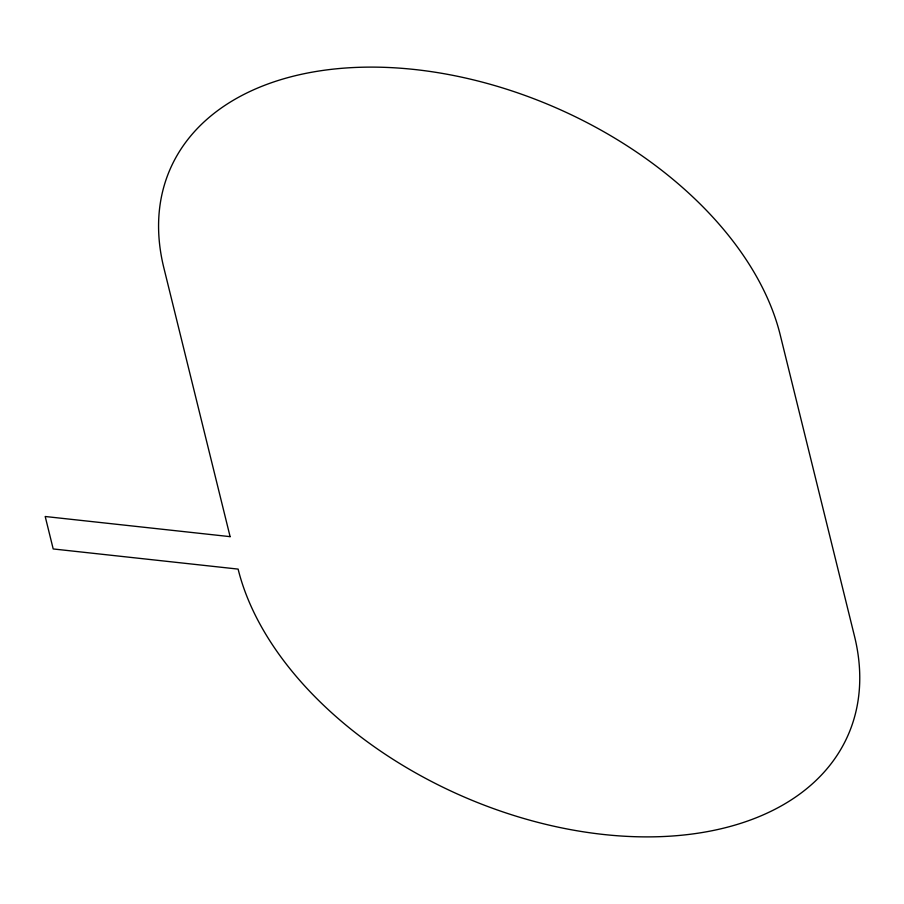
<?xml version="1.0" encoding="UTF-8"?>
<svg xmlns="http://www.w3.org/2000/svg" width="904" height="904" viewBox="0 0 904 904"><rect width="100%" height="100%" fill="white"/><g stroke="black" fill="none" stroke-linecap="round" stroke-linejoin="round"><path stroke-width="1.36" d="M230.113 536.648L45.2 516.5L53.2 548.954L238.114 569.102A329.553 210.948 23.7 0 0 603.465 834.471A329.553 210.948 23.7 0 0 854.506 636.246L780.22 334.898A329.553 210.948 23.7 0 0 414.868 69.529A329.553 210.948 23.7 0 0 163.827 267.753L230.113 536.648"/></g></svg>
